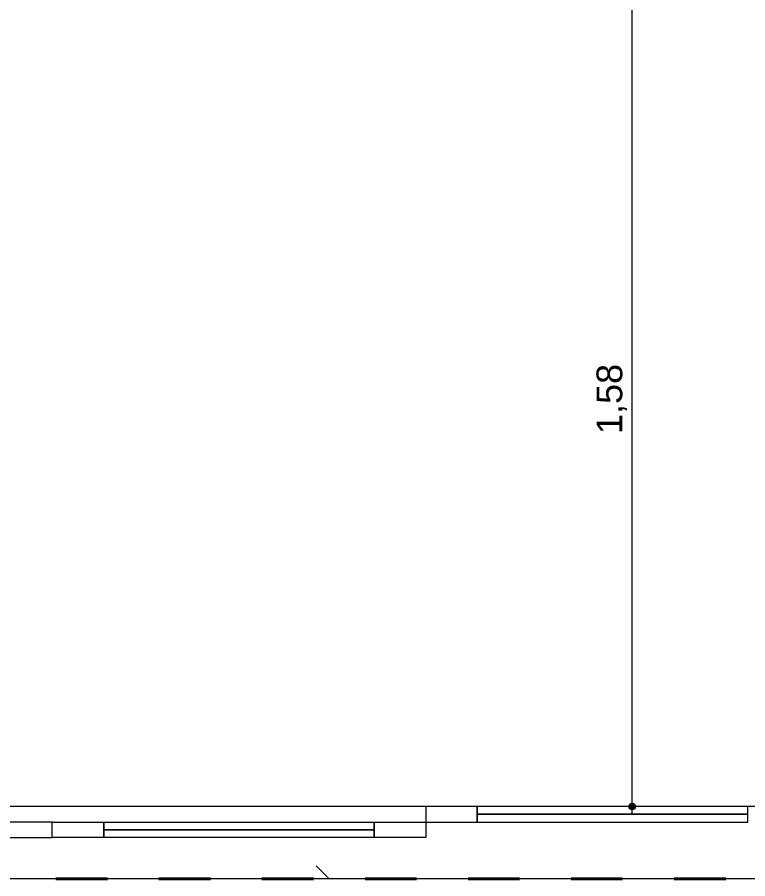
# Model space of a CAD drawing. Header units: metres. Extents: x -1.8 to 75.3, y -2 to 2.8.
# Drawn here: x 46.721 to 48.139, y -2.048 to -0.377 of the extents above; entities that cross this region are included whole.
import ezdxf

# ---------------------------------------------------------------- set-up
doc = ezdxf.new("R2010")
doc.units = ezdxf.units.M
doc.header["$MEASUREMENT"] = 0
doc.linetypes.add('Dashed', pattern=[0.035, 0.0225, -0.0125])
doc.layers.add('0_Caneta_No__1', color=7, linetype='Continuous', lineweight=40)
for name, color, linetype, lineweight, true_color in [('0_Caneta_No__25', 7, 'Continuous', 13, 0x982312), ('PAREDE CONSTRUIR_Caneta_No__9', 7, 'Continuous', 9, 0x020202), ('PAREDE CONSTRUIR_Caneta_No__96', 7, 'Continuous', 0, 0xb6b6b6), ('PAREDE CONSTRUIR_Caneta_No__97', 7, 'Continuous', 13, 0x6b6b6b)]:
    doc.layers.add(name, color=color, linetype=linetype, lineweight=lineweight, true_color=true_color)
doc.styles.add('GENERATED_STYLE_1', font='arial.ttf')
doc.dimstyles.new('GENERATED_STYLE__2', dxfattribs={"dimtxt": 0.05, "dimasz": 0.02375, "dimexe": 0.18, "dimexo": 0.267183, "dimgap": 0, "dimtad": 1, "dimzin": 0, "dimdsep": 46, "dimtxsty": 'GENERATED_STYLE_1', "dimblk": 'ARROWHEAD_11', "dimblk1": 'ARROWHEAD_11', "dimblk2": 'ARROWHEAD_11', "dimcen": 0.09, "dimclrd": 256, "dimclre": 256, "dimclrt": 256, "dimadec": 0, "dimazin": 0, "dimtfac": 1, "dimtdec": 4, "dimtmove": 0, "dimatfit": 3, "dimfxl": 0, "dimtolj": 1, "dimtzin": 0, "dimarcsym": 0})

# ---------------------------------------------------------------- blocks, each defined once
blk = doc.blocks.new('*D188', base_point=(47.4062, 0.022))
at = {"layer": '0_Caneta_No__25', "linetype": 'Continuous', "lineweight": 13, "true_color": 0x982312}
for points in [[(47.9085, -0.3288), (47.909, -0.3312), (47.9103, -0.3332), (47.9124, -0.3346), (47.9148, -0.3351), (47.9171, -0.3346), (47.9192, -0.3332), (47.9205, -0.3312), (47.921, -0.3288), (47.9205, -0.3264), (47.9192, -0.3244), (47.9171, -0.323), (47.9148, -0.3226), (47.9124, -0.323), (47.9103, -0.3244), (47.909, -0.3264)], [(47.9085, -1.9082), (47.909, -1.9106), (47.9103, -1.9127), (47.9124, -1.914), (47.9148, -1.9145), (47.9171, -1.914), (47.9192, -1.9127), (47.9205, -1.9106), (47.921, -1.9082), (47.9205, -1.9059), (47.9192, -1.9038), (47.9171, -1.9025), (47.9148, -1.902), (47.9124, -1.9025), (47.9103, -1.9038), (47.909, -1.9059)]]:
    blk.add_hatch(color=24, dxfattribs=at).paths.add_polyline_path(points)
at = {"layer": '0_Caneta_No__25', "color": 24, "linetype": 'Continuous', "lineweight": 13, "true_color": 0x982312}
for p, q in [((47.9085, -0.3288), (47.6476, -0.3288)), ((47.9382, -0.3288), (47.921, -0.3288)), ((47.9148, -1.902), (47.9148, -0.3351)), ((47.9085, -1.9082), (47.8913, -1.9082)), ((47.9148, -1.9207), (47.9148, -1.9145)), ((48.1819, -1.9082), (47.921, -1.9082))]:
    blk.add_line(p, q, dxfattribs=at)
for centre in [(47.9148, -0.3288), (47.9148, -1.9082)]:
    blk.add_circle(centre, 0.00625, dxfattribs=at)
at = {"layer": '0_Caneta_No__25', "color": 24, "lineweight": 13, "true_color": 0x982312, "insert": (47.9048, -1.1853), "char_height": 0.05, "attachment_point": 7, "rotation": 90, "style": 'GENERATED_STYLE_1'}
blk.add_mtext('\\A1;{\\pql;\\fArial|b0|i0|c0|p0;\\W1.000000;1,58}', dxfattribs=at)
blk = doc.blocks.new('ARROWHEAD_11')
at = {"color": 0, "linetype": 'Continuous', "lineweight": 0}
blk.add_line((0, 0), (-1, 0), dxfattribs=at)
at = {"color": 0, "linetype": 'Continuous', "lineweight": 0, "const_width": 0.25, "flags": 128}
blk.add_lwpolyline([(-0.125, 0, 1), (0.125, 0, 1)], format="xyb", close=True, dxfattribs=at)

msp = doc.modelspace()

# ---------------------------------------------------------------- linework, layer by layer
at = {"layer": '0_Caneta_No__1', "color": 7, "linetype": 'Dashed', "lineweight": 40}
msp.add_lwpolyline([(43.9962, -2.0482), (49.6762, -2.0482), (49.6762, 2.5923), (43.9962, 2.5923)], close=True, dxfattribs=at)
at = {"layer": 'PAREDE CONSTRUIR_Caneta_No__9', "color": 18, "linetype": 'Continuous', "lineweight": 9, "true_color": 0x020202}
for p, q in [((47.6141, -1.9082), (47.5141, -1.9082)), ((47.5141, -1.9082), (47.5141, -1.9382)), ((47.6141, -1.9382), (47.6141, -1.9082)), ((46.7891, -1.9382), (46.6891, -1.9382)), ((46.7891, -1.9382), (46.8891, -1.9382)), ((46.7891, -1.9682), (46.7891, -1.9382)), ((46.7891, -1.9682), (46.7891, -1.9382)), ((46.8891, -1.9382), (46.8891, -1.9682)), ((47.4141, -1.9682), (47.4141, -1.9382)), ((47.4141, -1.9382), (47.5141, -1.9382)), ((47.5141, -1.9382), (47.6141, -1.9382)), ((47.5141, -1.9382), (47.5141, -1.9682)), ((48.1391, -1.9232), (47.6141, -1.9232)), ((46.8891, -1.9532), (47.4141, -1.9532)), ((46.6891, -1.9682), (46.7891, -1.9682)), ((46.8891, -1.9682), (46.7891, -1.9682)), ((47.5141, -1.9682), (47.4141, -1.9682))]:
    msp.add_line(p, q, dxfattribs=at)
for points in [[(48.1391, -1.9082), (47.6141, -1.9082), (47.6141, -1.9232), (48.1391, -1.9232)], [(46.8891, -1.9382), (47.4141, -1.9382), (47.4141, -1.9532), (46.8891, -1.9532)], [(48.1391, -1.9232), (47.6141, -1.9232), (47.6141, -1.9382), (48.1391, -1.9382)], [(46.8891, -1.9532), (47.4141, -1.9532), (47.4141, -1.9682), (46.8891, -1.9682)]]:
    msp.add_lwpolyline(points, close=True, dxfattribs=at)
at = {"layer": 'PAREDE CONSTRUIR_Caneta_No__96', "color": 253, "linetype": 'Continuous', "lineweight": 0, "true_color": 0xb6b6b6}
for p, q in [((48.2891, -1.9082), (45.2891, -1.9082)), ((48.2891, -2.0482), (45.2891, -2.0482))]:
    msp.add_line(p, q, dxfattribs=at)
at = {"layer": 'PAREDE CONSTRUIR_Caneta_No__97', "color": 251, "linetype": 'Dashed', "lineweight": 13, "true_color": 0x6b6b6b}
msp.add_line((47.3266, -2.0482), (47.3016, -2.0232), dxfattribs=at)

# ---------------------------------------------------------------- dimensions: what is measured, and where the dimension line sits
at = {"color": 24, "linetype": 'Continuous', "lineweight": 13, "true_color": 0x982312}
dim = msp.add_linear_dim(base=(47.9148, -0.3288), p1=(48.3483, -1.9082), p2=(46.8042, -0.3288), angle=90, dimstyle='GENERATED_STYLE__2', dxfattribs=at)
dim.commit()
dim.dimension.update_dxf_attribs({"geometry": '*D188', "text_midpoint": (47.8798, -1.1205), "dimtype": 160, "text_rotation": 90})

doc.saveas('drawing.dxf')
